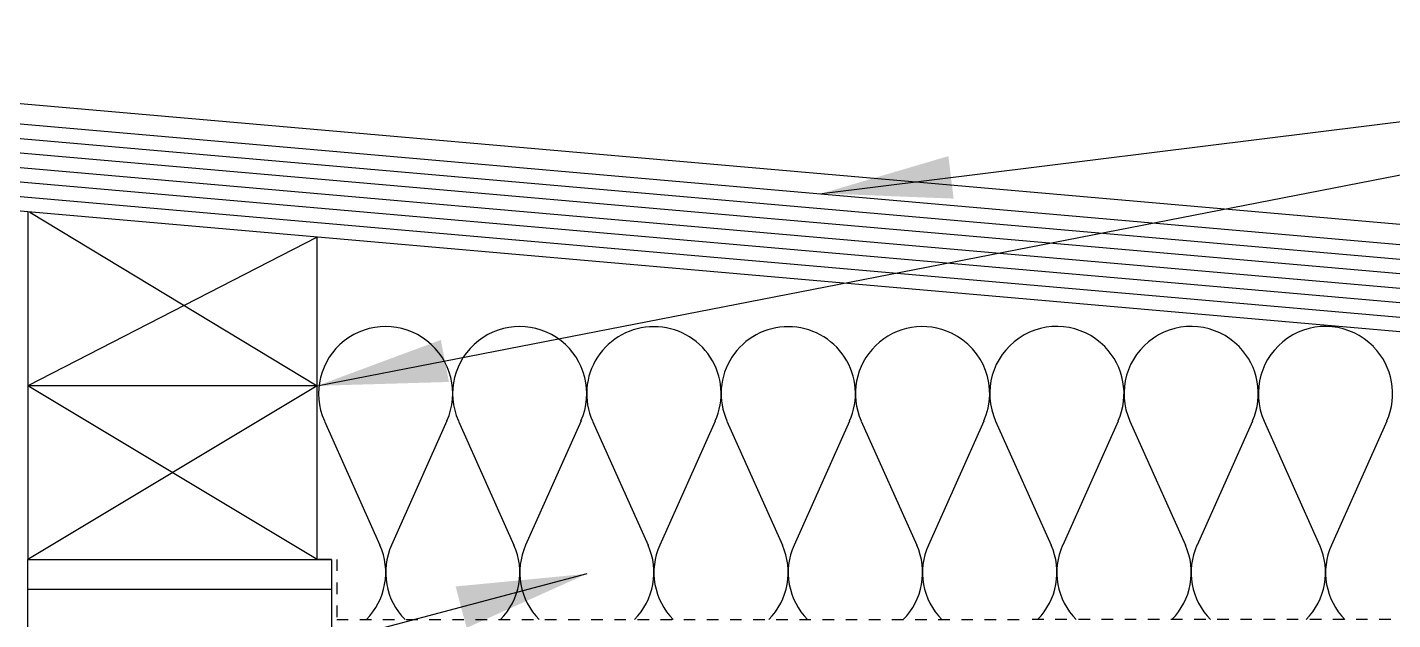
# Model space of a CAD drawing. Header units: inches. Extents: x 249.3 to 306.8, y 51.6 to 127.
# Drawn here: x 270.99 to 282.8, y 120.56 to 125.68 of the extents above; entities that cross this region are included whole.
import ezdxf

# ---------------------------------------------------------------- set-up
doc = ezdxf.new("R2010")
doc.units = ezdxf.units.IN
doc.header["$LTSCALE"] = 0.5
doc.header["$MEASUREMENT"] = 0
doc.linetypes.add('DASHED2', pattern=[0.375, 0.25, -0.125])
for name, color, linetype in [('HATCH', 12, 'Continuous'), ('line25', 2, 'Continuous'), ('LINE50', 5, 'Continuous'), ('TEXT', 4, 'Continuous')]:
    doc.layers.add(name, color=color, linetype=linetype)
doc.styles.add('DIM', font='romans.shx', dxfattribs={"width": 0.7})
doc.dimstyles.new('ext_12', dxfattribs={"dimscale": 12, "dimtxt": 0.09375, "dimasz": 0.09375, "dimexe": 0.09375, "dimexo": 0.0625, "dimgap": 0.0625, "dimtad": 1, "dimdec": 1, "dimzin": 3, "dimdsep": 46, "dimlunit": 4, "dimtxsty": 'DIM', "dimcen": 0.09, "dimdle": 0.09375, "dimclrt": 4, "dimadec": 0, "dimazin": 0, "dimtfac": 1, "dimtdec": 1, "dimtmove": 2, "dimatfit": 3, "dimfxl": 1, "dimfrac": 2, "dimtolj": 1, "dimtzin": 0, "dimarcsym": 0})

msp = doc.modelspace()

# ---------------------------------------------------------------- hatches: boundary and pattern name
at = {"layer": 'HATCH'}
h = msp.add_hatch(dxfattribs=at)
h.set_pattern_fill('INSUL', color=256, scale=7, style=0)
h.set_pattern_definition([(0, (-2652.5368, -293.9238), (0, 2.625), []), (0, (-2652.5368, -293.0488), (0, 2.625), [0.875, -0.875]), (0, (-2652.5368, -292.1738), (0, 2.625), [0.875, -0.875])])
h.paths.add_polyline_path([(271, 112.461), (273.625, 112.461), (273.625, 121.086), (272.937, 121.086), (272.937, 121.586), (271.437, 121.586), (271.437, 121.086), (271, 121.086)])

# ---------------------------------------------------------------- linework, layer by layer
for p, q in [((289.341, 123.413), (266.375, 125.422)), ((288.239, 123.208), (266.588, 125.102)), ((288.228, 123.084), (266.577, 124.978)), ((288.217, 122.959), (266.567, 124.853)), ((288.206, 122.835), (266.556, 124.729)), ((288.195, 122.71), (266.545, 124.604)), ((271.015, 124.088), (273.5, 122.586)), ((273.5, 123.87), (271, 122.586)), ((273.5, 121.086), (271, 122.586)), ((273.5, 122.586), (271, 121.086)), ((273.563, 122.282), (274.042, 121.209)), ((274.622, 122.283), (274.143, 121.209)), ((274.722, 122.282), (275.201, 121.209)), ((275.781, 122.283), (275.302, 121.209)), ((275.881, 122.282), (276.361, 121.209)), ((276.941, 122.282), (276.462, 121.209)), ((277.042, 122.282), (277.522, 121.209)), ((278.102, 122.282), (277.623, 121.209)), ((278.204, 122.282), (278.683, 121.209)), ((279.263, 122.282), (278.784, 121.209)), ((279.365, 122.282), (279.844, 121.209)), ((280.424, 122.282), (279.945, 121.209)), ((280.526, 122.282), (281.005, 121.209)), ((281.585, 122.282), (281.106, 121.209)), ((281.687, 122.282), (282.166, 121.209)), ((282.747, 122.282), (282.267, 121.209))]:
    msp.add_line(p, q, dxfattribs=at)
at = {"layer": 'HATCH', "color": 6, "linetype": 'DASHED2', "ltscale": 0.5}
for points in [[(272.312, 121.086), (273.669, 121.086), (273.669, 120.565), (279.625, 120.565)], [(286.937, 121.086), (285.581, 121.086), (285.581, 120.565), (279.625, 120.565)]]:
    msp.add_lwpolyline(points, dxfattribs=at)
at = {"layer": 'HATCH'}
for centre, radius, start, end in [((274.092, 122.519), 0.58, 335.9664, 204.0694), ((275.251, 122.519), 0.58, 335.9664, 204.0694), ((276.407, 122.519), 0.577, 89.6769, 204.2169), ((276.415, 122.519), 0.577, 335.7834, 90.4023), ((277.569, 122.519), 0.577, 89.5977, 204.2166), ((277.576, 122.519), 0.577, 335.7831, 90.3231), ((278.732, 122.519), 0.579, 64.3407, 204.1188), ((278.737, 122.519), 0.577, 335.7831, 64.7825), ((279.894, 122.519), 0.58, 44.4136, 204.1148), ((281.055, 122.519), 0.58, 44.4136, 204.1148), ((282.216, 122.519), 0.58, 44.4136, 204.1148), ((279.898, 122.519), 0.577, 335.7831, 44.7269), ((281.059, 122.519), 0.577, 335.7831, 44.7269), ((282.22, 122.519), 0.577, 335.7831, 44.7269), ((273.513, 120.973), 0.58, 315.3149, 24.0694), ((274.672, 120.973), 0.58, 155.9664, 224.6851), ((274.672, 120.973), 0.58, 315.3149, 24.0694), ((275.832, 120.973), 0.58, 155.9664, 224.6851), ((275.831, 120.973), 0.58, 315.3149, 24.0694), ((276.991, 120.973), 0.58, 155.9306, 224.6851), ((276.992, 120.973), 0.58, 315.3149, 24.0694), ((278.152, 120.973), 0.58, 155.9306, 224.6851), ((278.154, 120.973), 0.58, 315.3149, 24.0694), ((279.313, 120.973), 0.58, 155.9306, 224.6851), ((279.315, 120.973), 0.58, 315.3149, 24.0694), ((280.474, 120.973), 0.58, 155.9306, 224.6851), ((280.476, 120.973), 0.58, 315.3149, 24.0694), ((281.635, 120.973), 0.58, 155.9306, 224.6851), ((281.637, 120.973), 0.58, 315.3149, 24.0694), ((282.797, 120.973), 0.58, 155.9306, 224.6851)]:
    msp.add_arc(centre, radius, start, end, dxfattribs=at)
at = {"layer": 'line25'}
for p, q in [((288.249, 123.333), (266.599, 125.227)), ((288.184, 122.586), (266.534, 124.48)), ((271, 124.089), (271, 121.086)), ((273.5, 121.086), (273.5, 123.87)), ((273.5, 122.586), (271, 122.586)), ((271, 121.086), (273.5, 121.086)), ((273.625, 121.086), (273.5, 121.086)), ((273.625, 121.086), (273.625, 112.461))]:
    msp.add_line(p, q, dxfattribs=at)
at = {"layer": 'LINE50'}
for p, q in [((271, 121.086), (273.625, 121.086)), ((271, 112.461), (271, 121.086))]:
    msp.add_line(p, q, dxfattribs=at)

# ---------------------------------------------------------------- leaders
at = {"layer": 'TEXT'}
for points, override in [([(273.5, 122.586), (289.419, 125.685)], {"dimgap": 0.0625, "dimtad": 0}), ([(277.863, 124.249), (289.419, 125.685), (294.507, 125.685)], {"dimgap": 0.0625, "dimtad": 0}), ([(275.832, 120.961), (264.083, 117.849), (260.268, 117.849)], {"dimtad": 0})]:
    msp.add_leader(points, dimstyle='ext_12', override=override, dxfattribs=at)

doc.saveas('drawing.dxf')
